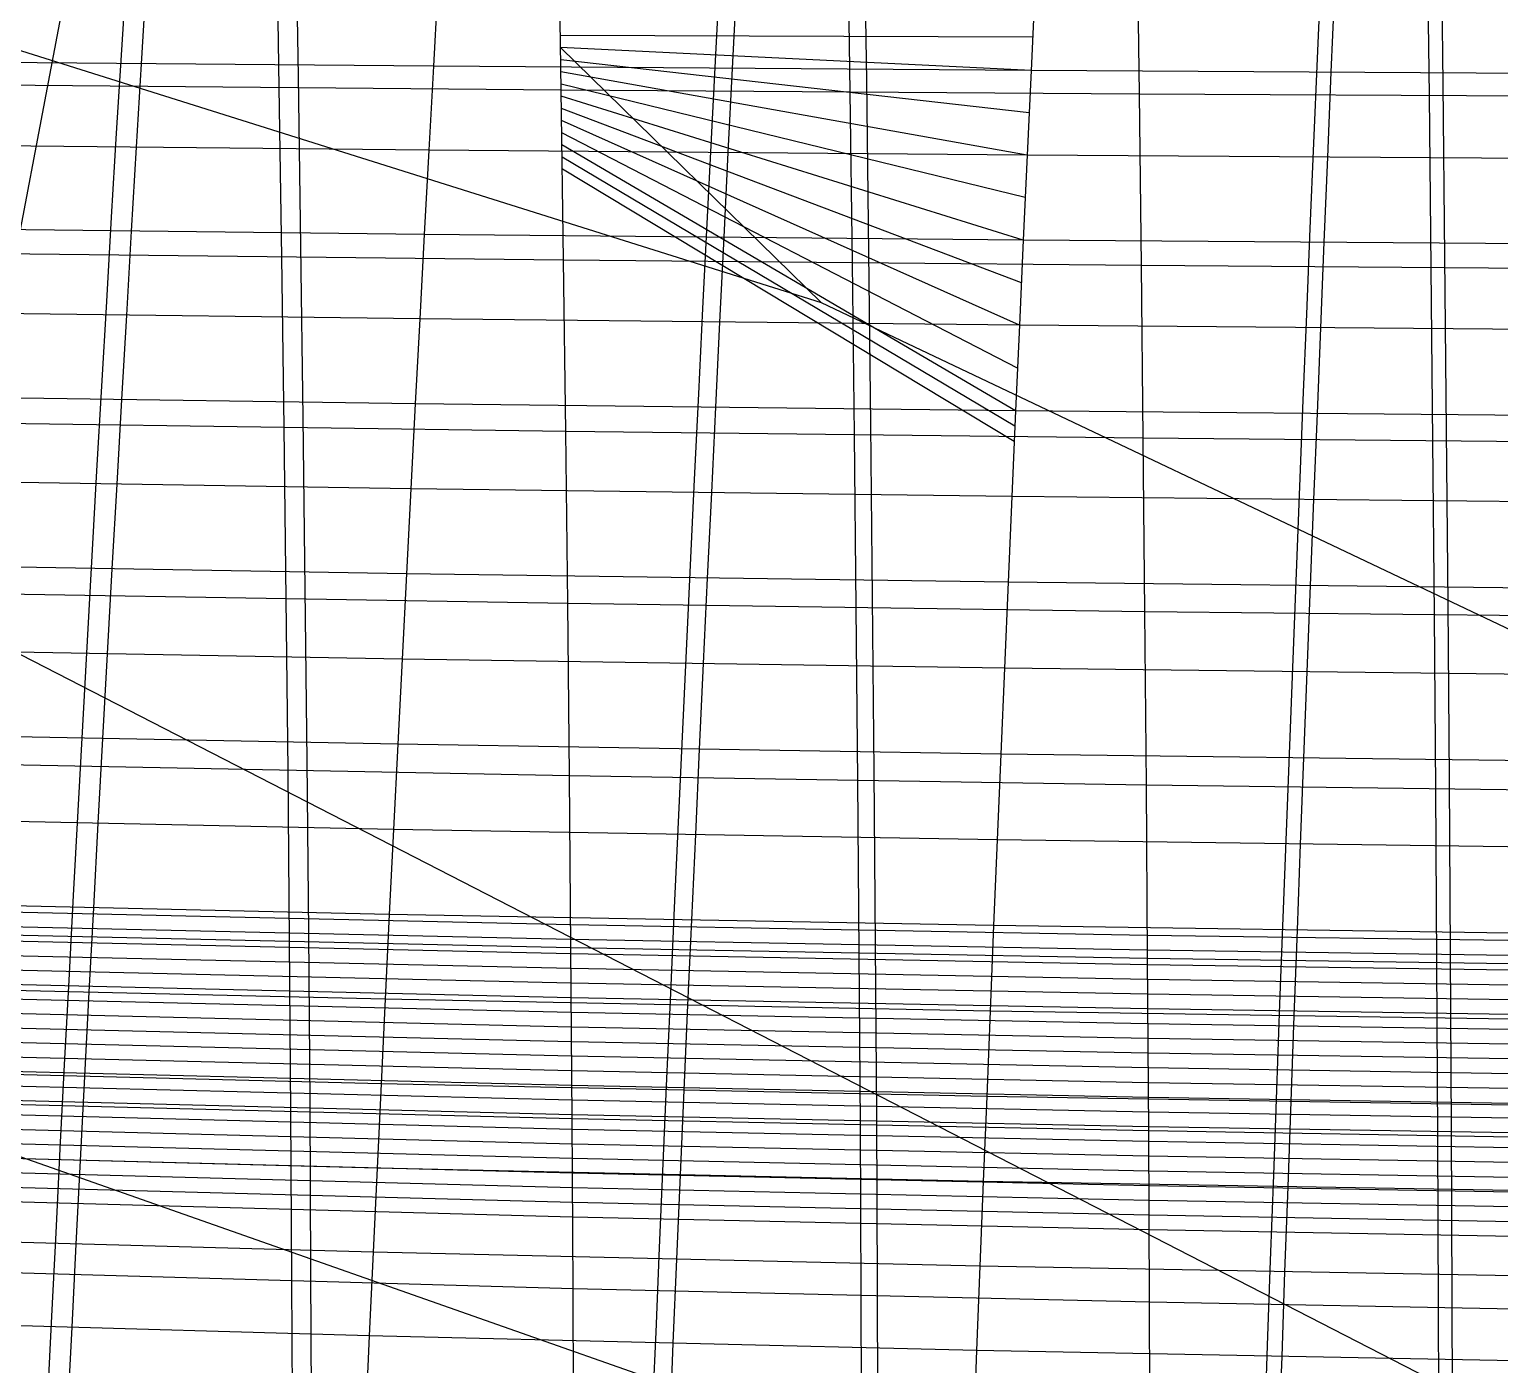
# Model space of a CAD drawing. Extents: x -530 to 530, y -2 to 255.
# Drawn here: x -172.4 to -109.8, y 128.3 to 185.1 of the extents above; entities that cross this region are included whole.
import ezdxf

# ---------------------------------------------------------------- set-up
doc = ezdxf.new("R2010")
doc.units = 0
doc.header["$MEASUREMENT"] = 0
doc.layers.add('default', color=7, linetype='Continuous')

msp = doc.modelspace()

# ---------------------------------------------------------------- linework, layer by layer
at = {"layer": 'default', "color": 30, "linetype": 'Continuous'}
for p, q in [((-175.896, 160.09, 467.147), (-166.284, 210.835, 226.63)), ((-129.705, 184.773, 0.092), (-149.796, 184.838, 27.814)), ((-129.771, 183.342, -0.142), (-149.789, 184.321, 27.887)), ((-129.853, 181.543, -0.432), (-149.781, 183.803, 27.961)), ((-129.935, 179.744, -0.722), (-149.774, 183.286, 28.034)), ((-130.017, 177.936, -1.01), (-149.766, 182.768, 28.108)), ((-130.099, 176.129, -1.298), (-149.759, 182.251, 28.181)), ((-130.18, 174.315, -1.582), (-149.751, 181.733, 28.255)), ((-130.262, 172.501, -1.866), (-149.744, 181.216, 28.328)), ((-130.343, 170.681, -2.148), (-149.736, 180.698, 28.401)), ((-130.424, 168.86, -2.429), (-149.729, 180.181, 28.475)), ((-130.452, 168.208, -2.528), (-149.721, 179.664, 28.548)), ((-130.481, 167.555, -2.627), (-149.713, 179.146, 28.622)), ((-41.271, 90.88, 737.677), (-175.896, 160.09, 467.147)), ((-124.814, 146.534, 28.695), (-149.356, 146.986, 32.702)), ((-124.81, 145.907, 28.763), (-149.352, 146.363, 32.769)), ((-124.807, 145.28, 28.83), (-149.348, 145.741, 32.835)), ((-124.803, 144.653, 28.897), (-149.344, 145.119, 32.902)), ((-124.8, 144.026, 28.965), (-149.34, 144.497, 32.968)), ((-124.796, 143.399, 29.032), (-149.336, 143.875, 33.035)), ((-124.793, 142.772, 29.099), (-149.332, 143.252, 33.102)), ((-124.789, 142.145, 29.167), (-149.328, 142.63, 33.168)), ((-124.786, 141.518, 29.234), (-149.324, 142.008, 33.235)), ((-124.782, 140.891, 29.302), (-149.32, 141.386, 33.301)), ((-124.779, 140.263, 29.369), (-149.316, 140.763, 33.368)), ((-124.775, 139.636, 29.436), (-149.311, 140.141, 33.434)), ((-124.772, 139.009, 29.504), (-149.307, 139.519, 33.501)), ((-124.768, 138.382, 29.571), (-149.303, 138.897, 33.568)), ((-124.765, 137.755, 29.638), (-149.299, 138.275, 33.634)), ((-124.761, 137.128, 29.706), (-149.295, 137.652, 33.701)), ((-124.758, 136.501, 29.773), (-149.291, 137.03, 33.767)), ((-124.754, 135.874, 29.841), (-149.287, 136.408, 33.834)), ((-124.751, 135.247, 29.908), (-149.283, 135.786, 33.9)), ((-124.747, 134.62, 29.975), (-149.279, 135.164, 33.967)), ((-124.744, 133.992, 30.043), (-149.275, 134.541, 34.034))]:
    msp.add_line(p, q, dxfattribs=at)
at = {"layer": 'default', "color": 4, "linetype": 'Continuous'}
for p, q in [((-160.946, 183.09, 34.371), (-161.061, 190.239, 33.349)), ((-136.763, 182.908, 29.433), (-136.862, 190.118, 28.397)), ((-112.239, 182.76, 25.341), (-112.322, 190.022, 24.293)), ((-168.252, 187.761, 4.694), (-168.473, 184.228, 4.085)), ((-143.01, 187.592, -0.749), (-143.196, 184.025, -1.36)), ((-117.443, 187.454, -5.249), (-117.598, 183.862, -5.87)), ((-168.473, 184.228, 4.085), (-168.693, 180.675, 3.48)), ((-143.196, 184.025, -1.36), (-143.384, 180.441, -1.976)), ((-117.598, 183.862, -5.87), (-117.754, 180.251, -6.496)), ((-160.838, 175.863, 35.371), (-160.946, 183.09, 34.371)), ((-136.671, 175.619, 30.448), (-136.763, 182.908, 29.433)), ((-112.162, 175.42, 26.368), (-112.239, 182.76, 25.341)), ((-168.693, 180.675, 3.48), (-168.906, 177.099, 2.906)), ((-143.384, 180.441, -1.976), (-143.567, 176.834, -2.562)), ((-117.754, 180.251, -6.496), (-117.906, 176.618, -7.092)), ((-168.906, 177.099, 2.906), (-169.115, 173.51, 2.351)), ((-143.567, 176.834, -2.562), (-143.744, 173.213, -3.128)), ((-117.906, 176.618, -7.092), (-118.054, 172.97, -7.667)), ((-160.739, 168.583, 36.341), (-160.838, 175.863, 35.371)), ((-136.586, 168.276, 31.431), (-136.671, 175.619, 30.448)), ((-112.091, 168.025, 27.362), (-112.162, 175.42, 26.368)), ((-169.115, 173.51, 2.351), (-169.323, 169.908, 1.801)), ((-143.744, 173.213, -3.128), (-143.922, 169.579, -3.69)), ((-118.054, 172.97, -7.667), (-118.202, 169.31, -8.238)), ((-169.323, 169.908, 1.801), (-169.528, 166.3, 1.26)), ((-143.922, 169.579, -3.69), (-144.097, 165.939, -4.241)), ((-118.202, 169.31, -8.238), (-118.348, 165.643, -8.799)), ((-160.65, 161.274, 37.272), (-160.739, 168.583, 36.341)), ((-136.509, 160.905, 32.375), (-136.586, 168.276, 31.431)), ((-112.026, 160.601, 28.317), (-112.091, 168.025, 27.362)), ((-169.528, 166.3, 1.26), (-169.731, 162.685, 0.726)), ((-144.097, 165.939, -4.241), (-144.271, 162.293, -4.786)), ((-118.348, 165.643, -8.799), (-118.492, 161.971, -9.352)), ((-169.731, 162.685, 0.726), (-169.933, 159.068, 0.2)), ((-144.271, 162.293, -4.786), (-144.444, 158.644, -5.322)), ((-118.492, 161.971, -9.352), (-118.636, 158.295, -9.897)), ((-160.571, 153.958, 38.162), (-160.65, 161.274, 37.272)), ((-136.442, 153.526, 33.277), (-136.509, 160.905, 32.375)), ((-111.97, 153.17, 29.229), (-112.026, 160.601, 28.317)), ((-169.933, 159.068, 0.2), (-170.133, 155.45, -0.316)), ((-144.444, 158.644, -5.322), (-144.614, 154.994, -5.85)), ((-118.636, 158.295, -9.897), (-118.778, 154.618, -10.433)), ((-170.133, 155.45, -0.316), (-170.33, 151.835, -0.823)), ((-144.614, 154.994, -5.85), (-144.783, 151.347, -6.367)), ((-118.778, 154.618, -10.433), (-118.918, 150.944, -10.959)), ((-160.504, 146.651, 39.008), (-160.571, 153.958, 38.162)), ((-136.384, 146.157, 34.134), (-136.442, 153.526, 33.277)), ((-111.922, 145.748, 30.095), (-111.97, 153.17, 29.229)), ((-170.33, 151.835, -0.823), (-170.525, 148.226, -1.32)), ((-144.783, 151.347, -6.367), (-144.949, 147.706, -6.874)), ((-118.918, 150.944, -10.959), (-119.057, 147.277, -11.475)), ((-170.525, 148.226, -1.32), (-170.715, 144.622, -1.806)), ((-144.949, 147.706, -6.874), (-145.112, 144.07, -7.37)), ((-149.356, 146.986, 32.702), (-173.295, 147.517, 38.554)), ((-119.057, 147.277, -11.475), (-119.192, 143.615, -11.979)), ((-149.352, 146.363, 32.769), (-173.291, 146.901, 38.62)), ((-160.449, 139.375, 39.797), (-160.504, 146.651, 39.008)), ((-100.192, 146.173, 24.541), (-124.814, 146.534, 28.695)), ((-149.348, 145.741, 32.835), (-173.286, 146.285, 38.685)), ((-136.337, 138.819, 34.934), (-136.384, 146.157, 34.134)), ((-100.19, 145.542, 24.61), (-124.81, 145.907, 28.763)), ((-149.344, 145.119, 32.902), (-173.281, 145.668, 38.751)), ((-100.187, 144.911, 24.678), (-124.807, 145.28, 28.83)), ((-111.882, 138.358, 30.904), (-111.922, 145.748, 30.095)), ((-149.34, 144.497, 32.968), (-173.277, 145.052, 38.817)), ((-170.715, 144.622, -1.806), (-170.905, 141.025, -2.281)), ((-100.184, 144.28, 24.746), (-124.803, 144.653, 28.897)), ((-149.336, 143.875, 33.035), (-173.272, 144.435, 38.882)), ((-145.112, 144.07, -7.37), (-145.274, 140.443, -7.855)), ((-100.181, 143.648, 24.814), (-124.8, 144.026, 28.965)), ((-149.332, 143.252, 33.102), (-173.267, 143.819, 38.948)), ((-100.178, 143.017, 24.882), (-124.796, 143.399, 29.032)), ((-119.192, 143.615, -11.979), (-119.327, 139.96, -12.472)), ((-149.328, 142.63, 33.168), (-173.262, 143.202, 39.014)), ((-100.175, 142.386, 24.95), (-124.793, 142.772, 29.099)), ((-149.324, 142.008, 33.235), (-173.258, 142.586, 39.079)), ((-100.172, 141.755, 25.018), (-124.789, 142.145, 29.167)), ((-149.32, 141.386, 33.301), (-173.253, 141.969, 39.145)), ((-100.169, 141.124, 25.086), (-124.786, 141.518, 29.234)), ((-149.316, 140.763, 33.368), (-173.248, 141.353, 39.211)), ((-170.905, 141.025, -2.281), (-171.09, 137.443, -2.745)), ((-100.166, 140.493, 25.154), (-124.782, 140.891, 29.302)), ((-149.311, 140.141, 33.434), (-173.243, 140.736, 39.276)), ((-145.274, 140.443, -7.855), (-145.432, 136.829, -8.329)), ((-100.163, 139.862, 25.222), (-124.779, 140.263, 29.369)), ((-149.307, 139.519, 33.501), (-173.239, 140.12, 39.342)), ((-100.161, 139.231, 25.29), (-124.775, 139.636, 29.436)), ((-119.327, 139.96, -12.472), (-119.459, 136.32, -12.953)), ((-149.303, 138.897, 33.568), (-173.234, 139.503, 39.408)), ((-149.299, 138.275, 33.634), (-173.229, 138.887, 39.473)), ((-160.408, 132.15, 40.53), (-160.449, 139.375, 39.797)), ((-100.158, 138.599, 25.358), (-124.772, 139.009, 29.504)), ((-149.295, 137.652, 33.701), (-173.225, 138.27, 39.539)), ((-136.302, 131.532, 35.676), (-136.337, 138.819, 34.934)), ((-100.155, 137.968, 25.426), (-124.768, 138.382, 29.571)), ((-111.852, 131.019, 31.654), (-111.882, 138.358, 30.904)), ((-149.291, 137.03, 33.767), (-173.22, 137.654, 39.605)), ((-100.152, 137.337, 25.494), (-124.765, 137.755, 29.638)), ((-149.287, 136.408, 33.834), (-173.215, 137.037, 39.67)), ((-171.09, 137.443, -2.745), (-171.272, 133.873, -3.197)), ((-100.149, 136.706, 25.562), (-124.761, 137.128, 29.706)), ((-149.283, 135.786, 33.9), (-173.21, 136.421, 39.736)), ((-145.432, 136.829, -8.329), (-145.588, 133.228, -8.79)), ((-100.146, 136.075, 25.63), (-124.758, 136.501, 29.773)), ((-149.279, 135.164, 33.967), (-173.206, 135.805, 39.801)), ((-100.143, 135.444, 25.698), (-124.754, 135.874, 29.841)), ((-119.459, 136.32, -12.953), (-119.588, 132.692, -13.422)), ((-149.275, 134.541, 34.034), (-173.201, 135.188, 39.867)), ((-100.14, 134.813, 25.766), (-124.751, 135.247, 29.908)), ((-100.137, 134.182, 25.834), (-124.747, 134.62, 29.975)), ((-100.135, 133.551, 25.902), (-124.744, 133.992, 30.043)), ((-171.272, 133.873, -3.197), (-171.452, 130.317, -3.636)), ((-145.588, 133.228, -8.79), (-145.741, 129.64, -9.238)), ((-119.588, 132.692, -13.422), (-119.716, 129.079, -13.879)), ((-160.382, 124.99, 41.2), (-160.408, 132.15, 40.53)), ((-136.279, 124.31, 36.354), (-136.302, 131.532, 35.676)), ((-111.833, 123.745, 32.339), (-111.852, 131.019, 31.654)), ((-171.452, 130.317, -3.636), (-171.626, 126.781, -4.062)), ((-145.741, 129.64, -9.238), (-145.891, 126.073, -9.673)), ((-119.716, 129.079, -13.879), (-119.84, 125.486, -14.32))]:
    msp.add_line(p, q, dxfattribs=at)
at = {"layer": 'default', "color": 7, "linetype": 'Continuous'}
for p, q in [((-161.762, 182.618, 31.113), (-161.877, 189.752, 30.092)), ((-137.46, 182.43, 26.122), (-137.559, 189.624, 25.087)), ((-112.817, 182.277, 21.989), (-112.9, 189.522, 20.942)), ((-167.426, 187.167, 8.047), (-167.637, 183.635, 7.478)), ((-142.304, 186.997, 2.656), (-142.484, 183.434, 2.076)), ((-116.856, 186.86, -1.806), (-117.006, 183.27, -2.396)), ((-167.637, 183.635, 7.478), (-167.847, 180.083, 6.915)), ((-142.484, 183.434, 2.076), (-142.664, 179.851, 1.5)), ((-117.006, 183.27, -2.396), (-117.155, 179.661, -2.981)), ((-161.653, 175.408, 32.112), (-161.762, 182.618, 31.113)), ((-137.366, 175.158, 27.135), (-137.46, 182.43, 26.122)), ((-112.739, 174.954, 23.014), (-112.817, 182.277, 21.989)), ((-167.847, 180.083, 6.915), (-168.056, 176.514, 6.356)), ((-142.664, 179.851, 1.5), (-142.843, 176.25, 0.93)), ((-117.155, 179.661, -2.981), (-117.304, 176.034, -3.56)), ((-168.056, 176.514, 6.356), (-168.263, 172.932, 5.804)), ((-142.843, 176.25, 0.93), (-143.02, 172.637, 0.367)), ((-117.304, 176.034, -3.56), (-117.451, 172.394, -4.133)), ((-161.554, 168.147, 33.08), (-161.653, 175.408, 32.112)), ((-137.281, 167.834, 28.116), (-137.366, 175.158, 27.135)), ((-112.668, 167.578, 24.006), (-112.739, 174.954, 23.014)), ((-168.263, 172.932, 5.804), (-168.47, 169.338, 5.257)), ((-143.02, 172.637, 0.367), (-143.196, 169.011, -0.191)), ((-117.451, 172.394, -4.133), (-117.598, 168.741, -4.7)), ((-168.47, 169.338, 5.257), (-168.674, 165.739, 4.72)), ((-143.196, 169.011, -0.191), (-143.371, 165.38, -0.74)), ((-117.598, 168.741, -4.7), (-117.744, 165.084, -5.258)), ((-161.464, 160.858, 34.009), (-161.554, 168.147, 33.08)), ((-137.204, 160.483, 29.058), (-137.281, 167.834, 28.116)), ((-112.603, 160.174, 24.959), (-112.668, 167.578, 24.006)), ((-168.674, 165.739, 4.72), (-168.877, 162.132, 4.189)), ((-143.371, 165.38, -0.74), (-143.544, 161.741, -1.281)), ((-117.744, 165.084, -5.258), (-117.888, 161.419, -5.808)), ((-168.877, 162.132, 4.189), (-169.078, 158.523, 3.666)), ((-143.544, 161.741, -1.281), (-143.716, 158.101, -1.815)), ((-117.888, 161.419, -5.808), (-118.031, 157.751, -6.35)), ((-161.385, 153.562, 34.898), (-161.464, 160.858, 34.009)), ((-137.136, 153.124, 29.959), (-137.204, 160.483, 29.058)), ((-112.546, 152.763, 25.87), (-112.603, 160.174, 24.959)), ((-169.078, 158.523, 3.666), (-169.276, 154.914, 3.153)), ((-143.716, 158.101, -1.815), (-143.885, 154.46, -2.339)), ((-118.031, 157.751, -6.35), (-118.172, 154.084, -6.883)), ((-169.276, 154.914, 3.153), (-169.472, 151.307, 2.65)), ((-143.885, 154.46, -2.339), (-144.053, 150.821, -2.853)), ((-118.172, 154.084, -6.883), (-118.311, 150.419, -7.405)), ((-161.317, 146.278, 35.741), (-161.385, 153.562, 34.898)), ((-137.077, 145.778, 30.813), (-137.136, 153.124, 29.959)), ((-112.497, 145.365, 26.734), (-112.546, 152.763, 25.87)), ((-169.472, 151.307, 2.65), (-169.666, 147.708, 2.155)), ((-144.053, 150.821, -2.853), (-144.218, 147.19, -3.357)), ((-118.311, 150.419, -7.405), (-118.449, 146.761, -7.918)), ((-169.666, 147.708, 2.155), (-169.856, 144.114, 1.673)), ((-144.218, 147.19, -3.357), (-144.381, 143.564, -3.849)), ((-118.449, 146.761, -7.918), (-118.584, 143.109, -8.419)), ((-161.262, 139.027, 36.528), (-161.317, 146.278, 35.741)), ((-137.03, 138.465, 31.611), (-137.077, 145.778, 30.813)), ((-112.457, 137.999, 27.541), (-112.497, 145.365, 26.734)), ((-169.856, 144.114, 1.673), (-170.044, 140.527, 1.201)), ((-144.381, 143.564, -3.849), (-144.541, 139.946, -4.332)), ((-118.584, 143.109, -8.419), (-118.718, 139.464, -8.909)), ((-170.044, 140.527, 1.201), (-170.228, 136.955, 0.74)), ((-144.541, 139.946, -4.332), (-144.699, 136.342, -4.802)), ((-161.22, 131.828, 37.258), (-161.262, 139.027, 36.528)), ((-118.718, 139.464, -8.909), (-118.849, 135.834, -9.387)), ((-136.994, 131.204, 32.35), (-137.03, 138.465, 31.611)), ((-112.426, 130.686, 28.288), (-112.457, 137.999, 27.541)), ((-170.228, 136.955, 0.74), (-170.41, 133.395, 0.292)), ((-144.699, 136.342, -4.802), (-144.854, 132.751, -5.26)), ((-118.849, 135.834, -9.387), (-118.978, 132.216, -9.853)), ((-170.41, 133.395, 0.292), (-170.588, 129.85, -0.145)), ((-144.854, 132.751, -5.26), (-145.006, 129.175, -5.706)), ((-118.978, 132.216, -9.853), (-119.104, 128.614, -10.306)), ((-161.193, 124.695, 37.926), (-161.22, 131.828, 37.258)), ((-136.971, 124.01, 33.026), (-136.994, 131.204, 32.35)), ((-112.406, 123.442, 28.97), (-112.426, 130.686, 28.288)), ((-170.588, 129.85, -0.145), (-170.762, 126.325, -0.567)), ((-145.006, 129.175, -5.706), (-145.155, 125.619, -6.137)), ((-119.104, 128.614, -10.306), (-119.228, 125.032, -10.745))]:
    msp.add_line(p, q, dxfattribs=at)
at = {"layer": 'default', "color": 3, "linetype": 'Continuous'}
for p, q in [((-149.76, 182.516, 28.154), (-149.867, 189.682, 27.125)), ((-125.159, 182.343, 24.089), (-125.25, 189.566, 23.048)), ((-149.76, 182.516, 28.154), (-173.763, 182.721, 34.072)), ((-149.66, 175.273, 29.16), (-149.76, 182.516, 28.154)), ((-125.159, 182.343, 24.089), (-149.76, 182.516, 28.154)), ((-125.073, 175.044, 25.109), (-125.159, 182.343, 24.089)), ((-100.476, 182.211, 19.888), (-125.159, 182.343, 24.089)), ((-149.66, 175.273, 29.16), (-173.647, 175.544, 35.063)), ((-149.567, 167.977, 30.135), (-149.66, 175.273, 29.16)), ((-125.073, 175.044, 25.109), (-149.66, 175.273, 29.16)), ((-124.994, 167.691, 26.096), (-125.073, 175.044, 25.109)), ((-100.406, 174.864, 20.918), (-125.073, 175.044, 25.109)), ((-149.567, 167.977, 30.135), (-173.54, 168.316, 36.024)), ((-149.484, 160.655, 31.072), (-149.567, 167.977, 30.135)), ((-124.994, 167.691, 26.096), (-149.567, 167.977, 30.135)), ((-124.924, 160.311, 27.045), (-124.994, 167.691, 26.096)), ((-100.341, 167.465, 21.916), (-124.994, 167.691, 26.096)), ((-149.484, 160.655, 31.072), (-173.444, 161.061, 36.947)), ((-149.411, 153.325, 31.967), (-149.484, 160.655, 31.072)), ((-124.924, 160.311, 27.045), (-149.484, 160.655, 31.072)), ((-124.861, 152.924, 27.951), (-124.924, 160.311, 27.045)), ((-100.283, 160.037, 22.874), (-124.924, 160.311, 27.045)), ((-149.411, 153.325, 31.967), (-173.359, 153.798, 37.829)), ((-149.348, 146.007, 32.816), (-149.411, 153.325, 31.967)), ((-124.861, 152.924, 27.951), (-149.411, 153.325, 31.967)), ((-124.807, 145.549, 28.81), (-124.861, 152.924, 27.951)), ((-100.231, 152.603, 23.79), (-124.861, 152.924, 27.951)), ((-149.348, 146.007, 32.816), (-173.286, 146.548, 38.666)), ((-149.297, 138.723, 33.609), (-149.348, 146.007, 32.816)), ((-124.807, 145.549, 28.81), (-149.348, 146.007, 32.816)), ((-124.763, 138.207, 29.613), (-124.807, 145.549, 28.81)), ((-100.186, 145.181, 24.658), (-124.807, 145.549, 28.81)), ((-149.297, 138.723, 33.609), (-173.227, 139.331, 39.448)), ((-149.258, 131.49, 34.344), (-149.297, 138.723, 33.609)), ((-124.763, 138.207, 29.613), (-149.297, 138.723, 33.609)), ((-124.73, 130.917, 30.356), (-124.763, 138.207, 29.613)), ((-100.15, 137.792, 25.468), (-124.763, 138.207, 29.613)), ((-149.258, 131.49, 34.344), (-173.182, 132.165, 40.173)), ((-149.233, 124.325, 35.015), (-149.258, 131.49, 34.344)), ((-124.73, 130.917, 30.356), (-149.258, 131.49, 34.344)), ((-124.708, 123.696, 31.036), (-124.73, 130.917, 30.356)), ((-100.123, 130.456, 26.219), (-124.73, 130.917, 30.356))]:
    msp.add_line(p, q, dxfattribs=at)
at = {"layer": 'default', "color": 5, "linetype": 'Continuous'}
for p, q in [((-155.003, 187.075, 4.869), (-155.198, 183.526, 4.293)), ((-129.606, 186.92, 0.444), (-129.771, 183.342, -0.142)), ((-155.198, 183.526, 4.293), (-180.075, 183.744, 10.664)), ((-155.198, 183.526, 4.293), (-155.392, 179.957, 3.723)), ((-129.771, 183.342, -0.142), (-155.198, 183.526, 4.293)), ((-129.771, 183.342, -0.142), (-129.935, 179.744, -0.722)), ((-104.241, 183.199, -4.65), (-129.771, 183.342, -0.142)), ((-155.392, 179.957, 3.723), (-180.301, 180.209, 10.106)), ((-155.392, 179.957, 3.723), (-155.586, 176.371, 3.158)), ((-129.935, 179.744, -0.722), (-155.392, 179.957, 3.723)), ((-129.935, 179.744, -0.722), (-130.099, 176.129, -1.298)), ((-104.375, 179.578, -5.239), (-129.935, 179.744, -0.722)), ((-155.586, 176.371, 3.158), (-180.526, 176.657, 9.553)), ((-155.586, 176.371, 3.158), (-155.778, 172.772, 2.6)), ((-130.099, 176.129, -1.298), (-155.586, 176.371, 3.158)), ((-130.099, 176.129, -1.298), (-130.262, 172.501, -1.866)), ((-104.509, 175.938, -5.823), (-130.099, 176.129, -1.298)), ((-155.778, 172.772, 2.6), (-180.749, 173.092, 9.008)), ((-155.778, 172.772, 2.6), (-155.969, 169.161, 2.046)), ((-130.262, 172.501, -1.866), (-155.778, 172.772, 2.6)), ((-130.262, 172.501, -1.866), (-130.424, 168.86, -2.429)), ((-104.641, 172.287, -6.4), (-130.262, 172.501, -1.866)), ((-155.969, 169.161, 2.046), (-180.971, 169.515, 8.467)), ((-155.969, 169.161, 2.046), (-156.158, 165.545, 1.503)), ((-130.424, 168.86, -2.429), (-155.969, 169.161, 2.046)), ((-130.424, 168.86, -2.429), (-130.584, 165.215, -2.983)), ((-104.773, 168.622, -6.971), (-130.424, 168.86, -2.429)), ((-156.158, 165.545, 1.503), (-181.19, 165.933, 7.936)), ((-156.158, 165.545, 1.503), (-156.346, 161.921, 0.967)), ((-130.584, 165.215, -2.983), (-156.158, 165.545, 1.503)), ((-130.584, 165.215, -2.983), (-130.743, 161.562, -3.528)), ((-104.904, 164.953, -7.533), (-130.584, 165.215, -2.983)), ((-156.346, 161.921, 0.967), (-181.408, 162.344, 7.412)), ((-156.346, 161.921, 0.967), (-156.532, 158.295, 0.438)), ((-130.743, 161.562, -3.528), (-156.346, 161.921, 0.967)), ((-130.743, 161.562, -3.528), (-130.9, 157.906, -4.067)), ((-105.033, 161.276, -8.087), (-130.743, 161.562, -3.528)), ((-156.532, 158.295, 0.438), (-181.624, 158.752, 6.895)), ((-156.532, 158.295, 0.438), (-156.715, 154.668, -0.081)), ((-130.9, 157.906, -4.067), (-156.532, 158.295, 0.438)), ((-130.9, 157.906, -4.067), (-131.055, 154.251, -4.596)), ((-105.161, 157.596, -8.633), (-130.9, 157.906, -4.067)), ((-156.715, 154.668, -0.081), (-181.837, 155.16, 6.388)), ((-156.715, 154.668, -0.081), (-156.897, 151.044, -0.591)), ((-131.055, 154.251, -4.596), (-156.715, 154.668, -0.081)), ((-131.055, 154.251, -4.596), (-131.209, 150.598, -5.115)), ((-105.288, 153.917, -9.17), (-131.055, 154.251, -4.596)), ((-156.897, 151.044, -0.591), (-182.048, 151.57, 5.89)), ((-156.897, 151.044, -0.591), (-157.076, 147.428, -1.091)), ((-131.209, 150.598, -5.115), (-156.897, 151.044, -0.591)), ((-131.209, 150.598, -5.115), (-131.361, 146.952, -5.624)), ((-105.413, 150.24, -9.696), (-131.209, 150.598, -5.115)), ((-157.076, 147.428, -1.091), (-182.255, 147.988, 5.402)), ((-157.076, 147.428, -1.091), (-157.252, 143.817, -1.579)), ((-131.361, 146.952, -5.624), (-157.076, 147.428, -1.091)), ((-131.361, 146.952, -5.624), (-131.51, 143.312, -6.12)), ((-105.537, 146.57, -10.213), (-131.361, 146.952, -5.624)), ((-157.252, 143.817, -1.579), (-182.46, 144.411, 4.925)), ((-157.252, 143.817, -1.579), (-157.426, 140.213, -2.057)), ((-131.51, 143.312, -6.12), (-157.252, 143.817, -1.579)), ((-131.51, 143.312, -6.12), (-131.657, 139.679, -6.607)), ((-105.658, 142.906, -10.717), (-131.51, 143.312, -6.12)), ((-157.426, 140.213, -2.057), (-182.662, 140.841, 4.458)), ((-157.426, 140.213, -2.057), (-157.596, 136.624, -2.523)), ((-131.657, 139.679, -6.607), (-157.426, 140.213, -2.057)), ((-131.657, 139.679, -6.607), (-131.802, 136.061, -7.082)), ((-105.778, 139.249, -11.211), (-131.657, 139.679, -6.607)), ((-157.596, 136.624, -2.523), (-182.86, 137.286, 4.003)), ((-157.596, 136.624, -2.523), (-157.764, 133.047, -2.976)), ((-131.802, 136.061, -7.082), (-157.596, 136.624, -2.523)), ((-131.802, 136.061, -7.082), (-131.944, 132.455, -7.544)), ((-105.896, 135.607, -11.693), (-131.802, 136.061, -7.082)), ((-157.764, 133.047, -2.976), (-183.055, 133.743, 3.56)), ((-157.764, 133.047, -2.976), (-157.929, 129.485, -3.418)), ((-131.944, 132.455, -7.544), (-157.764, 133.047, -2.976)), ((-131.944, 132.455, -7.544), (-132.083, 128.865, -7.994)), ((-106.012, 131.978, -12.162), (-131.944, 132.455, -7.544)), ((-157.929, 129.485, -3.418), (-183.246, 130.215, 3.129)), ((-157.929, 129.485, -3.418), (-158.09, 125.943, -3.845)), ((-132.083, 128.865, -7.994), (-157.929, 129.485, -3.418)), ((-132.083, 128.865, -7.994), (-132.22, 125.294, -8.429)), ((-106.126, 128.364, -12.619), (-132.083, 128.865, -7.994))]:
    msp.add_line(p, q, dxfattribs=at)
at = {"layer": 'default', "color": 8, "linetype": 'Continuous'}
for p, q in [((-138.69, 173.46, 111.749), (-173.795, 184.509, 33.817)), ((-138.69, 173.46, 111.749), (-149.787, 184.321, 27.895)), ((-84.088, 147.505, 303.441), (-138.69, 173.46, 111.749)), ((-41.271, 90.88, 737.677), (-203.855, 148.021, 352.469))]:
    msp.add_line(p, q, dxfattribs=at)

doc.saveas('drawing.dxf')
